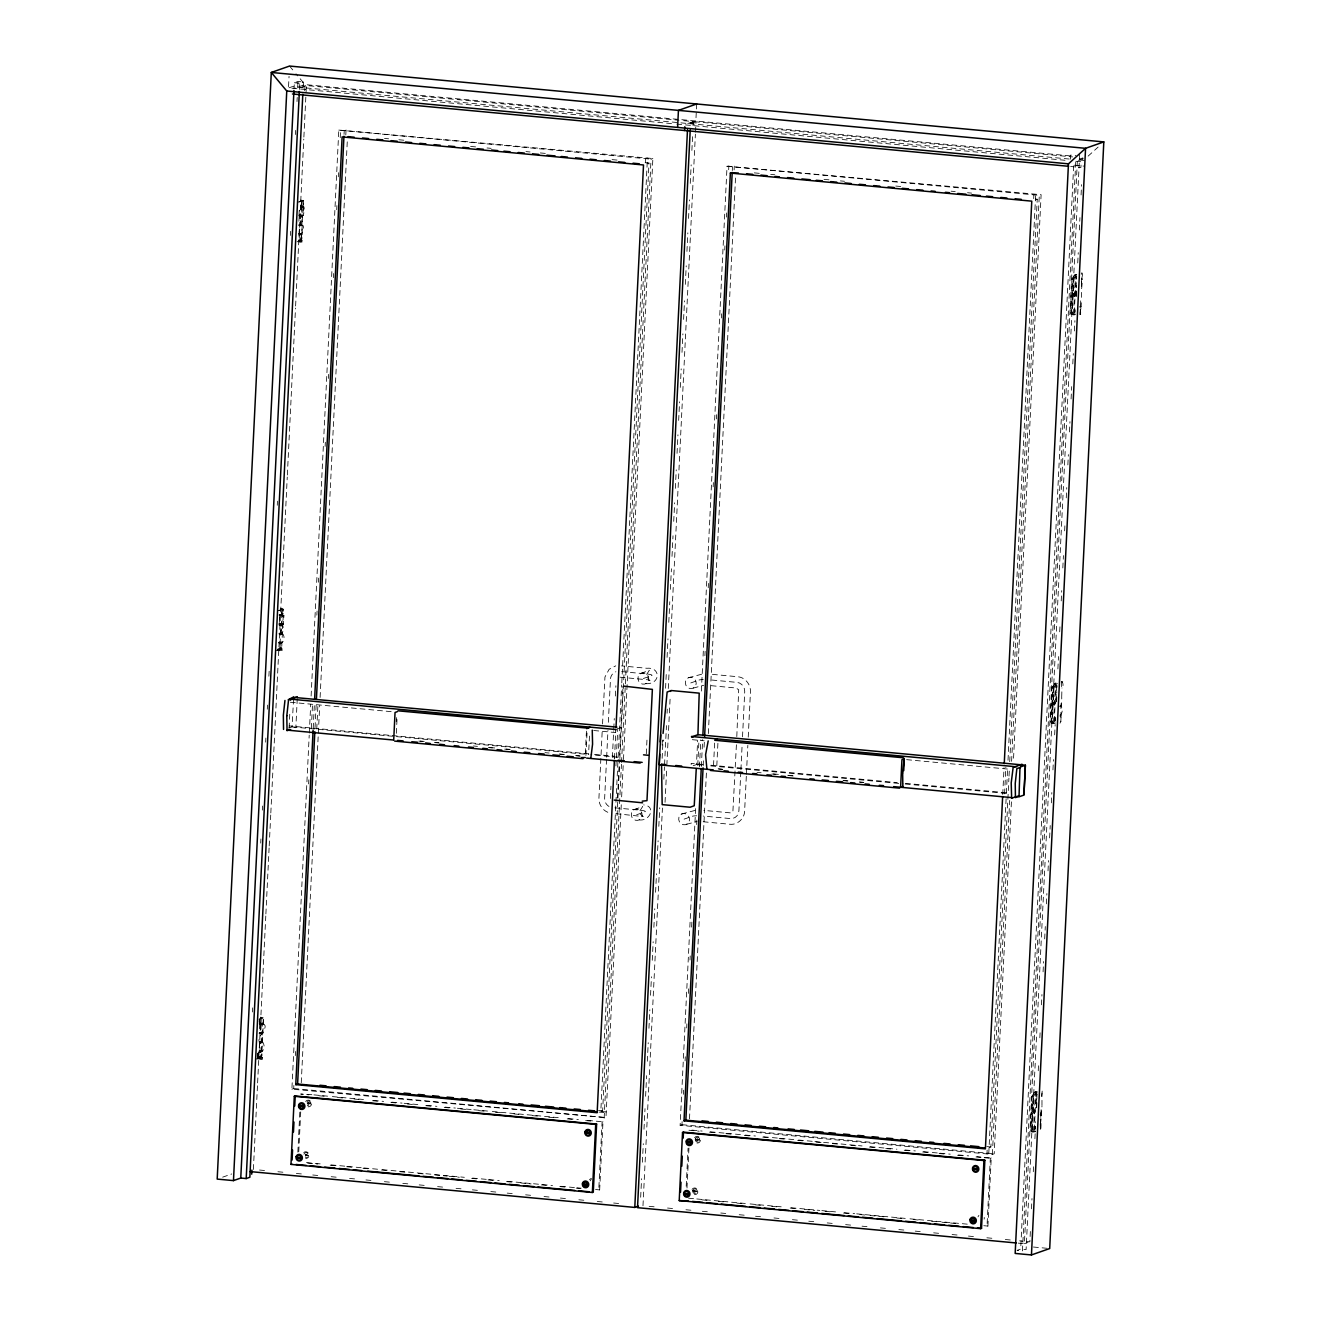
<?xml version="1.0" encoding="UTF-8"?>
<svg xmlns="http://www.w3.org/2000/svg" width="1321" height="1321" viewBox="0 0 1321 1321"><rect width="100%" height="100%" fill="white"/><g stroke="black" fill="none" stroke-linecap="round" stroke-linejoin="round"><path stroke-width="0.75" stroke-dasharray="5 3.75" d="M1035.35 1126.219L1034.871 1128.943L1035.383 1126.433M1036.44 1096.199L1036.704 1093.375L1036.985 1094.482M1033.864 1112.794C1035.482 1115.188 1033.666 1108.517 1034.376 1113.091M1034.69 1110.548C1035.383 1116.658 1031.916 1108.088 1034.624 1112.513M1054.323 702.211L1054.125 704.473M1054.868 702.244C1053.861 706.851 1052.094 701.203 1055.165 702.524M1053.96 701.88L1053.993 704.654M1054.62 702.838L1054.554 704.687M1074.7 293.889L1074.237 295.442L1074.799 293.361M1074.551 293.427C1074.32 300.577 1074.633 291.247 1074.435 294.748M1035.317 1127.754L1034.987 1128.96M257.612 1056.437L257.562 1053.679L257.645 1055.974M288.539 86.658L289.051 76.354M303.103 88.16L303.417 81.985L297.985 81.489L294.335 82.761L294.055 88.441L305.002 84.594L1072.371 156.076M252.476 1011.985L252.674 1007.857M260.732 843.079L260.931 838.967M262.351 810.12L262.549 806.008M265.67 742.154L265.868 738.043M267.288 709.195L267.486 705.084M268.89 676.236L269.203 670.061M277.261 505.283L277.46 501.171M290.455 235.452L290.653 231.34M295.392 134.527L295.59 130.416M296.994 101.568L297.208 97.457M297.704 87.153L297.985 81.489M299.454 89.448L299.768 83.273L303.417 81.985M258.289 1051.962L258.024 1058.831L262.301 1059.079L262.334 1057.576L257.612 1057.394L257.76 1053.564M304.705 90.769L305.002 84.594L295.987 73.778M260.055 1042.021L261.822 1042.005L262.351 1033.435L259.279 1032.51L259.444 1023.659L261.657 1023.676M279.837 614.364L278.946 624.998L280.085 624.899M299.223 210.435L298.926 216.396L302.311 216.231L298.744 215.818M259.296 1023.792L259.956 1017.913M280.531 608.799L283.553 609.245L281.637 649.024C277.823 649.486 278.384 648.512 281.819 648.826C284.642 651.121 276.601 651.847 278.071 648.826M280.779 615.603L283.965 615.636L283.454 624.222L279.276 623.908L279.689 615.404L281.571 615.322M299.173 216.314L298.744 224.818L299.652 224.801M302.294 206.753L303.236 206.951L302.856 215.505L299.289 215.389L299.504 210.204M259.246 1047.586L259.742 1042.401M260.666 1023.957L260.022 1032.56L262.235 1032.51M253.384 1169.465L257.512 1084.97M257.612 1082.906L260.831 1016.972M260.947 1014.908L262.45 983.996M262.549 981.932L265.785 915.998M265.884 913.934L269.104 847.999M269.203 845.935L270.722 815.024M270.822 812.96L282.298 578.037M282.413 575.973L287.251 477.063M287.351 474.999L295.508 308.09M295.607 306.026L303.78 139.118M303.88 137.054L305.993 93.774M306.092 91.71L306.389 85.535L678.944 120.244M299.405 233.949L299.966 225.164M256.357 1058.963L259.643 1057.807L260.254 1042.797M261.36 1042.863L260.369 1042.913C253.764 1038.818 272.308 1025.195 261.954 1023.94M259.56 1033.105C262.499 1034.937 264.2 1024.832 261.261 1024.469C256.769 1019.019 267.436 1017.467 261.046 1017.517M276.353 650.361L279.623 649.205L282.248 609.542L281.257 615.867M301.832 233.999L302.311 225.396L300.329 225.709L301.551 200.891L301.238 207.265L303.946 207.034L302.625 206.803M299.405 234.263C297.654 221.251 307.925 223.596 301.419 234.065M259.164 1057.147C256.918 1059.772 265.257 1052.754 259.345 1051.252M261.046 1042.979L261.525 1033.055M261.938 1024.535L261.74 1017.583M277.03 650.427L280.3 649.272L280.944 642.782M280.597 634.229L282.777 615.817M297.01 241.826L300.28 240.67L301.452 234.18M301.006 225.775C298.43 216.05 306.092 216.314 303.946 207.034M257.034 1059.029L260.32 1057.873L260.947 1051.384M280.184 648.991L280.052 643.03M280.944 633.386L280.977 624.585M281.604 614.959L282.364 609.179L280.646 608.898M259.989 1057.725C262.532 1057.873 262.945 1050.344 259.378 1051.566M261.624 1023.56C264.117 1024.155 264.662 1016.08 260.98 1017.649M300.164 240.389C297.605 242.304 303.714 235.534 300.049 234.428M300.94 224.785L301.584 216.182L299.751 215.802M301.832 206.34L302.344 200.577L300.461 200.66M278.004 649.024C282.331 651.468 283.751 641.461 278.979 642.947M279.094 633.469C284.51 635.335 284.874 622.703 279.226 624.404M279.012 615.074C282.034 616.527 286.03 611.161 282.149 608.915M261.145 1051.268L262.351 1042.649L259.51 1042.286M299.619 240.422C305.828 241.347 297.324 224.801 299.603 240.604L300.28 240.67M300.379 224.818L301.898 224.735L302.311 216.231M300.924 206.373C304.243 208.041 304.59 199.719 301.849 200.412M259.593 1057.328L261.657 1057.626L263.606 1017.897L260.864 1017.88M302.228 200.429L303.549 200.643L301.386 240.505M259.23 1051.103C264.794 1054.208 266.033 1040.998 260.518 1042.252M278.896 642.584C284.675 645.639 286.112 632.577 280.498 633.651M298.942 241.941C303.252 243.295 302.724 238.903 298.695 240.026M289.101 728.02L289.778 714.083M288.771 728.053L292.04 726.897L293.675 697.389M297.258 698.627L295.838 727.755L292.073 726.434M621.266 804.77L605.959 1117.599L291.891 1089.165L309.213 735.17M309.312 733.105L310.716 704.291M311.112 696.068L338.803 130.085L652.871 158.537L623.363 761.87M291.891 1089.165L293.724 1088.521L293.923 1084.409M295.326 1055.595L295.524 1051.466M308.619 783.914L308.817 779.803M311.327 728.35L312.549 703.647M316.875 615.157L317.073 611.029M318.477 582.231L318.675 578.103M325.131 446.382L325.329 442.271M328.45 378.466L328.648 374.355M333.371 277.625L333.586 273.513M336.706 209.709L336.905 205.597M338.308 176.783L338.506 172.655M340.224 137.665L340.62 129.441M313.209 728.201L314.415 703.482M315.025 727.557L316.247 702.838M344.038 134.362L344.236 130.581M316.759 728.977L317.965 704.258M346.052 129.953L345.772 135.617L347.605 134.973M297.852 1152.143L299.817 1112.084M301.254 1082.708L319.682 705.678M320.095 697.438L347.291 141.165M298.761 1151.813L300.726 1111.77M396.35 733.304L397.109 717.551M585.93 755.496L587.069 732.329M589.48 736.061L588.605 753.829L289.2 725.939M602.145 732.214L598.925 798.165C598.578 804.852 603.301 811.474 609.889 812.96M602.541 723.974L604.952 676.996L609.146 669.285L615.768 665.85M606.554 759.278L604.638 798.313A8.603 8.091 70.6 0 0 609.278 806.652M606.653 757.214L607.957 730.513M608.354 722.29L610.467 679.143A8.603 8.091 70.6 0 1 615.883 671.745M610.368 798.462L610.963 786.16M612.366 757.494L613.671 730.86M613.77 728.812L614.282 718.558M615.371 696.035L615.883 685.781M614.496 758.337L615.801 731.553M615.916 765.932L616.213 759.757M616.313 757.693L617.733 728.862M645.441 162.45L645.622 158.669M606.24 1111.935L600.807 1111.423L618.046 759.113M618.145 757.065L621.679 684.955M621.778 682.891L647.439 158.025M617.534 797.917L619.219 763.472M622.868 689.034L619.516 757.395L590.867 754.737M600.807 1111.423L602.64 1110.779L619.764 760.533M619.863 758.469L648.991 163.061L644.896 162.681M602.987 1121.81L602.079 1122.14L598.743 1190.238L599.668 1189.907L602.987 1121.81L586.59 1120.291M604.143 1118.243L621.448 764.248M621.53 762.514L651.038 159.164L652.871 158.537M621.646 796.877L623.281 763.604M646.299 753.862L647.026 738.736M662.135 745.16L662.316 741.378L665.09 740.404L662.647 740.404M640.668 1197.255L641.577 1178.712M642.386 1162.232L643.294 1143.689M643.988 1129.257L645.011 1108.649M645.606 1096.281L646.613 1075.674M647.323 1061.258L648.231 1042.715M648.941 1028.283L649.849 1009.739M650.543 995.307L651.451 976.764M652.26 960.284L653.168 941.741M653.878 927.309L654.787 908.765M655.579 892.269L656.487 873.726M657.197 859.311L658.106 840.767M658.816 826.335L659.724 807.792M662.135 758.337L663.043 739.793M665.569 688.274L666.362 671.778M667.072 657.363L667.98 638.819M668.789 622.323L669.797 601.716M670.408 589.348L671.415 568.74M672.009 556.389L673.016 535.781M673.727 521.349L674.635 502.806M675.345 488.374L676.253 469.83M677.046 453.351L677.954 434.807M678.664 420.375L679.572 401.832M680.282 387.4L681.19 368.856M681.999 352.377L682.891 333.833M683.601 319.401L684.509 300.858M685.318 284.378L686.226 265.818M686.937 251.403L687.845 232.859M688.538 218.427L689.446 199.884M690.256 183.404L691.164 164.844M691.874 150.429L692.683 133.933M693.079 125.693L693.277 121.582L680.992 120.426M642.98 1205.759L662.432 808.039M663.836 779.192L664.446 766.824M664.546 764.76L666.461 725.609M667.072 713.257L667.27 709.129M668.277 688.522L695.391 134.197M695.49 132.133L696.002 121.829L1072.652 156.918M696.679 103.979L695.853 121.004L688.555 123.563M665.041 802.326L666.742 767.418M666.841 765.371L670.259 695.54M693.178 765.718L696.464 764.578L697.637 740.668M1011.424 801.847L994.201 1153.778L992.385 1154.422L680.133 1125.327L695.639 808.386M697.736 765.47L698.958 740.47M701.368 691.065L727.045 166.248L1041.113 194.699L1013.438 760.681M680.133 1125.327L681.966 1124.683L682.247 1119.019M683.452 1094.3L683.651 1090.188M685.087 1060.879L685.285 1056.767M686.689 1027.953L686.887 1023.841M688.39 993.409L688.604 988.851M690.008 960.037L690.223 955.925M691.626 927.111L691.907 921.331M696.646 824.552L696.861 820.093M699.453 766.89L700.79 739.826M704.902 655.695L705.117 651.319M708.221 587.746L708.436 583.403M713.158 486.838L713.373 482.561M716.477 418.889L716.692 414.645M721.415 317.981L721.629 313.787M724.734 250.032L724.948 245.871M726.352 217.09L726.55 212.945M728.664 169.732L728.862 165.604M701.352 766.428L702.656 739.644M703.168 765.784L703.482 759.608M704.076 747.24L704.489 739M732.28 170.541L732.478 166.76M734.113 169.897L734.294 166.116M686.193 1186.308L688.059 1148.246M689.496 1118.87L706.52 770.688M708.337 733.601L735.549 177.328M687.003 1187.992L688.968 1147.932M716.808 765.767L717.964 742.088M736.408 744.763L732.891 811.639L730.909 812.91L703.895 810.4M736.804 736.573L738.687 689.777L736.094 688.01L709.162 685.5M740.817 771.778L738.901 810.83A8.603 8.091 70.6 0 1 730.348 818.574L703.201 816.048M740.916 769.73L742.121 745.077M742.518 736.854L744.73 691.643A8.603 8.091 70.6 0 0 737.002 682.379L709.856 679.853M746.315 776.286L744.615 811.325C744.384 818.756 737.25 825.229 729.77 824.238L702.508 821.695M746.415 774.222L747.835 745.374M748.231 737.135L750.46 691.791C750.856 684.575 745.226 677.442 737.911 676.748L710.549 674.189M1002.738 794.515L1004.043 767.732M986.952 1153.91L987.134 1150.129M1004.571 793.871L1005.875 767.088M1033.683 198.612L1033.864 194.831M988.785 1153.266L1006.288 795.292M1006.387 793.227L1007.593 768.508M1008.006 760.269L1035.681 194.187M991.245 1157.989L990.321 1158.302L987.002 1226.4L987.91 1226.086L991.245 1157.989L976.88 1156.651M989.049 1147.602L990.882 1146.958L1008.914 778.168M1009.013 776.104L1009.327 769.928M1009.723 761.689L1037.233 199.223L1033.138 198.844M992.385 1154.422L1009.69 800.427M1011.605 761.325L1039.297 195.343L1041.113 194.699M1070.406 159.197L1070.604 155.085L1076.037 155.597M1083.055 158.702L1075.756 161.261L1022.454 1250.871L1017.038 1250.36L1020.687 1249.072L1073.742 164.101M1018.26 1243.144L1024.386 1243.722L1077.408 159.791L1082.873 157.876L1082.675 161.988M1034.211 1131.437L1032.015 1131.899A5.73 1.767 -84.7 0 1 1030.463 1126.863L1031.85 1098.494A5.73 1.767 -84.7 0 1 1033.963 1092.17L1036.143 1091.707L1034.211 1131.437L1032.692 1131.965A5.73 1.767 -84.7 0 1 1031.14 1126.929L1032.527 1098.544A5.73 1.767 -84.7 0 1 1034.64 1092.236L1036.143 1091.707M1054.191 722.835L1051.995 723.297A5.73 1.767 -84.7 0 1 1050.443 718.261L1051.846 689.892A5.73 1.767 -84.7 0 1 1053.943 683.568L1056.139 683.106L1054.191 722.835L1052.672 723.363A5.73 1.767 -84.7 0 1 1051.136 718.327L1052.523 689.958A5.73 1.767 -84.7 0 1 1054.62 683.634L1056.139 683.106M1074.171 314.233L1071.975 314.695A5.73 1.767 -84.7 0 1 1070.439 309.659L1071.826 281.29A5.73 1.767 -84.7 0 1 1073.923 274.966L1076.12 274.504L1074.171 314.233L1072.652 314.761A5.73 1.767 -84.7 0 1 1071.116 309.725L1072.503 281.356A5.73 1.767 -84.7 0 1 1074.6 275.032L1076.12 274.504M1037.464 1091.906L1035.945 1092.434A5.73 1.767 -84.7 0 0 1033.848 1098.758L1032.461 1127.127A5.73 1.767 -84.7 0 0 1033.996 1132.163L1035.515 1131.635L1033.319 1132.097A5.73 1.767 -84.7 0 1 1031.784 1127.061L1033.171 1098.692A5.73 1.767 -84.7 0 1 1035.268 1092.368L1036.787 1091.84L1036.011 1107.725M1055.116 717.006L1054.819 722.967L1053.316 723.495A5.73 1.767 -84.7 0 1 1051.764 718.459L1053.151 690.09A5.73 1.767 -84.7 0 1 1055.248 683.766L1056.767 683.238L1055.892 701.121M1074.997 310.385L1074.799 314.365L1073.296 314.893A5.73 1.767 -84.7 0 1 1071.744 309.857L1073.131 281.489A5.73 1.767 -84.7 0 1 1075.244 275.164L1076.747 274.636M1079.686 154.309L1026.103 1249.583L1020.687 1249.072M1055.496 723.033L1053.993 723.561A5.73 1.767 -84.7 0 1 1052.441 718.525L1053.828 690.156A5.73 1.767 -84.7 0 1 1055.925 683.832L1057.444 683.304M1075.492 314.431L1073.973 314.959A5.73 1.767 -84.7 0 1 1072.421 309.923L1073.808 281.555A5.73 1.767 -84.7 0 1 1075.921 275.23M1034.492 1110.532L1033.716 1113.306M1054.224 702.475C1053.564 705.992 1054.967 701.302 1053.861 703.3M1073.956 295.277C1074.997 290.637 1071.496 296.515 1074.534 296.185M1074.204 295.458L1074.303 294.616M1033.534 1131.37L1035.466 1091.641M1053.514 722.769L1055.446 683.04M1073.494 314.167L1075.443 274.438M1033.881 1111.902L1034.739 1111.77M1034.838 1131.569L1035.317 1121.628M1075.674 296.482L1076.648 276.617M1030.363 1231.502L1029.868 1241.806L1019.63 1240.848M1031.486 1208.831L1031.982 1198.527M1033.286 1171.744L1033.699 1163.487M1034.904 1138.768L1035.317 1130.528M1036.424 1107.857L1037.018 1094.333M1038.24 1070.753L1038.636 1062.513M1039.842 1037.794L1040.254 1029.554M1041.46 1004.819L1041.955 994.515M1043.078 971.843L1043.573 961.539M1044.68 938.884L1045.291 926.516M1046.397 903.845L1046.893 893.541M1048.015 870.869L1048.511 860.565M1049.617 837.91L1050.228 825.542M1051.334 802.871L1051.846 792.567M1052.953 769.895L1053.448 759.592M1054.653 734.872L1055.165 724.569M1056.272 701.897L1056.783 691.593M1057.89 668.921L1058.484 656.554M1059.706 631.834L1060.102 623.595M1061.209 600.923L1061.721 590.619M1062.827 567.947L1063.422 555.58M1064.643 530.86L1065.04 522.621M1066.245 497.885L1066.757 487.581M1067.863 464.909L1068.359 454.606M1069.482 431.95L1069.977 421.647M1071.083 398.975L1071.694 386.607M1072.801 363.936L1073.312 353.632M1074.419 330.977L1074.914 320.673M1076.12 295.937L1076.632 285.633M1077.738 262.962L1078.25 252.658M1079.356 230.003L1079.951 217.635M1081.073 194.963L1081.569 184.659M1036.688 1107.791L1036.968 1101.83M1056.569 701.187L1056.767 697.207M1076.351 296.548L1076.648 290.587M1081.404 286.327L1081.503 279.606M1040.337 1126.169L1041.113 1110.284M1060.994 703.664L1060.829 721.58L1061.093 715.899L1060.169 715.949M1061.704 681.669C1060.268 693.624 1065.238 685.054 1061.82 681.553M1080.033 314.563L1080.793 299.041M1081.569 283.156L1081.701 273.067M1040.271 1124.369L1040.436 1131.734M1040.486 1123.692L1040.139 1114.858M1040.667 1114.627L1041.146 1109.425M1041.807 1096.1L1042.236 1090.221L1041.774 1096.298M1080.083 313.143L1081.073 307.314L1080.149 307M1079.967 306.703L1081.156 306.522L1081.486 299.718M1081.552 297.374L1081.453 288.622M1081.701 288.209L1082.477 279.573L1081.519 279.259M1081.734 279.094L1082.741 273.249L1081.569 273.331M1040.172 1124.204L1041.08 1124.435L1040.816 1130.116M1040.42 1114.643L1041.476 1114.643L1041.972 1105.991M1060.036 723.165L1060.829 721.58M1059.987 715.189C1062.067 715.817 1063.785 705.761 1060.136 706.256M1059.855 706.157L1061.572 705.975L1061.77 697.306M1061.721 696.811L1061.952 687.927M1040.469 1123.89L1041.609 1115.205L1040.271 1114.974M1041.972 1105.347L1041.972 1096.529M1075.013 293.477L1073.99 293.84L1074.188 296.069M1055.165 718.409L1055.165 720.094M396.201 721.563L396.63 717.617M586.425 731.14L585.253 755.166M714.628 743.079L713.456 767.105M257.595 1055.661L257.694 1054.554M1035.35 1126.995L1035.202 1128.084M1054.34 704.671L1054.736 703.185L1054.422 704.076M1055.165 703.598L1054.67 704.803L1053.861 704.192M1034.079 1111.836L1034.293 1112.629L1034.095 1111.357M1034.326 1111.77L1034.706 1110.647M1056.783 685.665L1056.833 687.547M1033.947 1111.374L1034.937 1110.565L1033.98 1110.482M260.22 1023.544L259.428 1021.827L259.345 1022.652M1056.75 685.929L1056.734 686.689M1034.673 1113.108L1034.822 1110.565M259.659 1023.544L259.147 1020.935M1076.565 276.254L1076.632 278.913M1056.767 687.333L1056.8 684.773M259.345 1021.893L259.659 1020.968M1074.964 308.998L1074.947 311.756M1088.124 156.126L1098.114 147.077M258.074 1053.729L257.727 1054.571M280.201 614.942L279.094 614.909M1055.099 717.518L1055.347 720.391M1080.776 312.912L1080.446 313.11M302.955 200.693L300.742 200.577L301.898 200.809M301.551 200.709L303.566 200.693M301.997 206.291L300.362 205.977M299.256 215.306L300.478 215.24M299.041 233.784L301.171 233.635M302.526 234.065L300.924 233.718M300.329 240.356L298.843 240.207M302.344 240.455L300.841 240.538M302.162 241.941L298.711 241.479M280.795 609.08C288.639 609.691 276.981 609.146 282.595 609.047M282.364 609.179L281.34 609.328M282.711 614.959L281.125 614.612M283.965 615.636L282.793 615.702M279.276 623.908L283.553 624.156M281.522 624.833L279.507 624.949M282.331 624.833L280.052 624.982M281.109 633.337L279.854 633.023M282.347 634.047L279.127 633.717M282.958 634.146L280.828 634.146M280.696 643.228L279.177 643.344M281.307 643.344L279.903 643.36M278.004 650.229L282.281 650.477M281.043 649.007L279.788 648.694M282.364 649.057L279.689 648.578M1082.626 273.331L1081.8 272.952M1081.073 307.314L1079.901 307.38M262.73 1023.56L261.475 1023.247M263.985 1024.237L262.499 1024.32M259.279 1032.51L263.573 1032.758M262.235 1033.501L261.129 1033.501M261.822 1042.005L260.237 1041.658M263.077 1042.682L259.329 1042.682M261.442 1051.879L259.197 1051.945M257.578 1057.345L258.602 1057.13M258.057 1058.914L262.301 1059.079M261.063 1057.609L259.461 1057.262M1062.778 681.851L1061.836 681.9M1061.589 706.603L1059.871 706.801M1061.06 715.189L1060.218 714.826M1061.093 715.899L1059.904 716.098M1041.476 1114.643L1040.254 1114.33M1041.493 1115.287L1040.42 1115.403M305.184 1154.191L306.885 1154.983L305.432 1156.106M300.924 87.45L306.389 85.535M298.265 202.03L301.551 200.891M298.959 202.096L302.228 200.941M300.329 225.709L298.794 225.313M687.812 123.497L693.277 121.582M690.52 123.761L696.002 121.829M647.158 163.705L648.991 163.061M1035.4 199.867L1037.233 199.223M1073.841 294.847L1074.567 294.847M278.285 610.632L281.571 609.493M278.962 610.698L282.248 609.542M281.026 634.377L282.347 634.245M640.9 673.347L649.288 670.374L646.283 675.031L648.809 679.902L618.459 677.046M643.377 678.515L651.583 675.642A8.603 1.156 2.8 0 0 646.167 673.908L620.969 671.563M645.837 683.684C660.715 684.476 660.896 666.824 646.96 668.277L621.547 665.9M688.307 677.772L702.904 673.908M690.767 682.94L698.991 680.051A8.603 1.156 2.8 0 1 703.3 679.588M693.244 688.109L703.697 685.285M617.7 728.664L620.986 727.524M634.229 809.558L642.633 806.586L639.628 811.243L640.256 814.05L643.228 816.576L613.406 813.406M636.705 814.727L644.912 811.837A8.603 1.156 2.8 0 0 639.513 810.12L612.366 807.593M639.182 819.895C650.262 821.513 656.355 805.959 643.657 804.885M681.636 813.967L696.25 810.103M684.113 819.136L692.32 816.246A8.603 1.156 2.8 0 1 696.646 815.8M686.59 824.304L697.042 821.48M258.982 1019.3L261.575 1018.095M261.261 1024.469L260.749 1032.873M222.655 1177.16L231.786 1173.956M1033.864 1112.051L1034.805 1111.836M1024.386 1243.722L1028.035 1242.434M301.915 207.331L303.236 207.199M281.934 615.933L279.689 615.404M259.032 1057.378L261.657 1057.626M303.335 200.775L300.775 200.478M300.478 206.786L301.551 206.72M300.23 215.273L300.94 215.587M298.876 225.164L300.263 225.164M280.25 623.875L282.859 624.106L281.885 623.875M281.406 649.106L278.929 648.958M261.376 1033.468L259.923 1033.105M261.426 1057.708L260.237 1057.543M279.936 649.007L280.795 649.073M298.711 233.635L300.197 233.668M301.056 234.791L299.884 234.758M260.914 1023.924L259.692 1023.99L261.409 1024.287M260.716 1042.005L259.857 1041.625M259.147 1042.319L260.749 1042.12M259.279 1057.345L257.612 1057.147M299.405 240.455L301.634 240.422L299.256 240.141M279.259 648.743L281.637 649.024M262.119 1023.659L260.964 1023.577M300.395 206.637L301.948 206.637M299.983 215.141L303.533 215.554M299.107 224.421L300.957 224.438M301.188 224.9L300.032 224.818M301.915 234.164L298.893 233.982M283.239 615.801L282.133 615.718M279.986 623.743L281.555 623.743M281.191 633.502L279.969 633.651M279.094 642.188L281.191 642.237M260.419 1023.841L261.575 1023.924M261.624 1033.6L259.131 1033.385M259.114 1050.789L260.22 1050.872M261.657 1057.824L260.518 1057.741M300.445 215.125L301.535 215.141M299.95 225.049L303.004 225.412M300.23 234.857L298.794 234.709M299.256 240.422L300.874 240.092M300.478 240.538L301.617 240.62L300.197 240.339M279.722 614.48L280.812 614.496M281.637 615.074L280.547 615.058M279.557 642.171L280.646 642.188M279.969 649.123L279.028 649.123M260.386 1023.181L259.279 1023.098L260.831 1023.098M260.881 1023.808L261.971 1023.841M260.468 1032.328L261.558 1032.345M261.162 1033.616L259.197 1033.517M260.254 1052.061L259.164 1052.028M300.511 200.198L301.601 200.264M299.388 234.263L300.164 234.147M278.863 642.848L279.953 642.914M300.643 200.297L302.113 200.313M301.683 207.199L301.815 215.736L300.957 215.587M300.594 216.413L299.487 216.347M300.478 225.065L301.584 225.115M300.627 240.637L299.52 240.571M279.771 624.404L281.522 624.453M260.65 1024.303L263.292 1024.204L262.318 1023.957M260.105 1050.773L261.723 1050.889M259.808 1057.229L259.098 1057.229M307.017 1102.87L308.305 1102.952A11.427 1.536 2.8 0 1 309.296 1103.052L310.782 1103.927L306.984 1103.547M1073.824 293.279L1074.914 293.361M1054.918 701.963L1054.951 702.838M280.812 634.146L278.995 633.997M280.746 614.579L282.083 614.859M259.428 1051.466L260.633 1051.483M258.899 1057.708L258.024 1057.626M260.088 1057.345L260.914 1057.295M307.942 1103.596L308.272 1103.613A11.427 1.536 2.8 0 1 309.263 1103.712L310.815 1103.266L306.422 1102.853M305.448 1154.537L305.778 1154.554A11.427 1.536 2.8 0 1 306.769 1154.653L308.255 1155.545L305.366 1154.604M305.415 1155.198L305.745 1155.231A11.427 1.536 2.8 0 1 306.736 1155.314L308.074 1155.512L305.333 1155.264M294.335 82.761L299.768 83.273M1069.217 159.032L292.271 86.658L288.622 87.929L674.668 123.893M1079.406 159.99L1084.822 160.485M676.715 124.091L1067.566 160.502M1075.756 161.261L1081.172 161.773L1080.908 167.453L1070.637 166.496M1074.287 165.208L1084.558 166.165M338.803 130.085L651.038 159.164M727.045 166.248L1039.297 195.343M384.51 138.424L388.605 138.804M398.859 139.762L405.002 140.323M470.623 146.433L476.765 147.011M487.02 147.969L491.115 148.348M525.973 151.601L530.068 151.981M540.322 152.939L546.481 153.5M612.085 159.626L618.228 160.188M754.291 172.869L760.45 173.447M770.704 174.389L774.8 174.785M824.007 179.359L830.149 179.937M840.404 180.894L844.515 181.274M895.77 186.046L901.913 186.624M951.12 191.198L955.215 191.578M967.517 192.734L971.629 193.114M1053.597 704.704L1054.208 704.671M290.356 702.244L392.898 711.804M593.707 730.513L615.388 732.528A3.831 1.189 -84.7 0 1 615.503 731.322M692.336 739.694L704.159 740.8M906.635 759.658L1009.178 769.202M594.516 754.374L614.232 756.223A3.831 1.189 -84.7 0 0 614.364 758.386M703.003 764.496L691.18 763.389A3.831 1.189 -84.7 0 0 691.18 764.545M710.896 765.222L897.273 782.593M905.479 783.353L1008.022 792.897M292.04 726.897L588.819 754.539M696.464 764.578L702.607 765.14M710.797 765.899L903.184 783.832M905.232 784.014L1009.607 793.739M420.161 741.015L424.256 741.395M434.477 742.352L438.572 742.732M473.38 745.969L477.459 746.365M489.744 747.504L495.887 748.066M506.125 749.024L510.22 749.403M545.012 752.656L549.107 753.036M559.328 753.977L565.471 754.555M575.708 755.513L579.803 755.893M718.145 768.772L722.24 769.169M757.032 772.405L761.127 772.785M773.412 773.924L779.555 774.502M787.745 775.262L795.919 776.021M842.996 780.414L849.139 780.975M859.377 781.933L863.472 782.313M418.79 741.114L422.885 741.494M435.137 742.633L439.233 743.013M488.291 747.587L492.386 747.967M504.655 749.106L510.781 749.684M559.84 754.241L563.935 754.621M576.187 755.777L580.282 756.157M718.69 769.053L722.785 769.433M771.844 773.99L775.939 774.387M788.191 775.526L794.334 776.088M843.392 780.661L847.488 781.041M859.74 782.181L863.835 782.56M598.529 1110.4L602.64 1110.779M986.787 1146.578L990.882 1146.958M598.991 1112.067L604.424 1112.579M293.724 1088.521L605.959 1117.599M681.966 1124.683L994.201 1153.778M311.855 1094.696L300.693 1094.052L308.899 1094.828M313.903 1094.878L330.316 1096.413M332.364 1096.595L365.157 1099.65M373.364 1100.426L383.618 1101.384M391.825 1102.143L402.063 1103.101M404.127 1103.283L418.476 1104.62M426.666 1105.38L436.921 1106.338M445.127 1107.114L455.382 1108.055M457.429 1108.253L471.779 1109.59M473.826 1109.772L490.223 1111.308M492.287 1111.506L525.081 1114.561M527.129 1114.742L559.939 1117.797M568.146 1118.573L578.383 1119.514M691.907 1130.099L702.145 1131.057M710.351 1131.816L724.701 1133.154M726.748 1133.335L743.162 1134.871M745.209 1135.069L755.463 1136.01M763.654 1136.787L778.003 1138.124M780.067 1138.306L796.464 1139.841M798.511 1140.023L812.861 1141.361M814.908 1141.559L847.719 1144.613M849.766 1144.795L862.068 1145.951M870.275 1146.711L896.926 1149.204M905.133 1149.964L915.37 1150.921M923.577 1151.681L937.927 1153.018M939.974 1153.2L950.228 1154.158M958.435 1154.934L968.689 1155.875M319.154 1095.77L325.296 1096.347M337.598 1097.487L343.757 1098.065M353.995 1099.022L362.202 1099.782M372.456 1100.74L378.599 1101.318M390.9 1102.457L397.06 1103.035M407.314 1103.993L415.504 1104.752M425.758 1105.71L431.917 1106.288M444.219 1107.427L450.362 1108.005M460.616 1108.946L468.823 1109.723M479.061 1110.68L485.22 1111.242M495.474 1112.199L503.664 1112.959M513.919 1113.917L522.125 1114.693M532.38 1115.634L538.522 1116.212M548.776 1117.17L556.983 1117.929M567.221 1118.887L573.38 1119.465M585.682 1120.604L591.825 1121.182M688.935 1130.231L699.189 1131.189M709.443 1132.13L715.586 1132.708M725.84 1133.666L734.047 1134.425M744.301 1135.383L752.491 1136.143M762.745 1137.1L768.905 1137.678M779.142 1138.636L787.349 1139.396M797.603 1140.353L803.746 1140.915M816.048 1142.071L822.207 1142.648M832.461 1143.59L840.651 1144.366M850.906 1145.307L857.065 1145.885M869.367 1147.041L875.509 1147.602M885.764 1148.56L893.97 1149.32M904.208 1150.277L910.367 1150.855M922.669 1151.995L928.812 1152.572M939.066 1153.53L947.273 1154.29M957.527 1155.248L963.67 1155.825M975.971 1156.965L982.13 1157.543M984.178 1157.724L990.321 1158.302M306.472 1162.596L322.885 1164.131M331.076 1164.891L345.425 1166.228M347.489 1166.426L361.838 1167.764M363.886 1167.946L380.283 1169.481M382.33 1169.663L415.141 1172.718M417.188 1172.916L464.348 1177.308M472.555 1178.068L486.904 1179.405M488.952 1179.603L499.206 1180.561M507.396 1181.321L540.206 1184.376M542.254 1184.557L552.508 1185.515M560.715 1186.291L575.064 1187.629M577.112 1187.81L581.207 1188.19M595.556 1189.527L599.668 1189.907M688.571 1198.197L694.714 1198.774M696.778 1198.956L729.572 1202.011M731.619 1202.209L748.033 1203.728M750.08 1203.926L782.874 1206.981M791.081 1207.741L819.78 1210.416M821.844 1210.614L836.193 1211.951M844.383 1212.711L854.637 1213.669M856.685 1213.85L889.495 1216.922M891.543 1217.103L907.94 1218.639M910.004 1218.821L967.401 1224.171M983.798 1225.706L987.91 1226.086M307.611 1163.107L317.866 1164.065M330.167 1165.205L336.31 1165.783M346.564 1166.74L354.771 1167.5M362.978 1168.276L371.168 1169.035M381.422 1169.993L389.629 1170.753M399.883 1171.71L408.073 1172.47M418.328 1173.428L424.487 1174.006M434.725 1174.947L447.026 1176.103M449.09 1176.284L459.328 1177.242M471.63 1178.398L477.789 1178.959M488.043 1179.917L496.234 1180.677M506.488 1181.635L512.647 1182.212M520.837 1182.972L531.092 1183.93M541.346 1184.887L549.553 1185.647M559.79 1186.605L565.949 1187.183M576.204 1188.14L580.299 1188.52M702.012 1199.848L708.155 1200.426M718.409 1201.383L726.616 1202.143M736.87 1203.101L743.013 1203.679M755.315 1204.818L761.474 1205.396M771.712 1206.354L779.918 1207.113M790.173 1208.071L796.315 1208.632M804.522 1209.409L814.776 1210.366M825.031 1211.307L833.221 1212.084M843.475 1213.041L849.634 1213.603M859.872 1214.56L868.079 1215.32M870.126 1215.518L886.54 1217.037M896.777 1217.995L902.937 1218.573M913.191 1219.531L921.381 1220.29M931.635 1221.248L939.842 1222.008M941.89 1222.206L956.239 1223.543M259.527 1170.026L267.717 1170.802M277.938 1171.744L284.081 1172.321M296.366 1173.461L302.509 1174.039M312.747 1174.996L320.937 1175.756M331.175 1176.714L337.301 1177.275M349.586 1178.431L355.729 1178.993M365.967 1179.95L374.157 1180.71M384.394 1181.668L390.537 1182.245M402.806 1183.385L408.949 1183.946M419.186 1184.904L427.377 1185.664M437.614 1186.621L443.757 1187.199M456.042 1188.339L462.168 1188.917M472.406 1189.858L480.596 1190.634M490.834 1191.575L496.977 1192.153M507.214 1193.111L515.405 1193.87M525.626 1194.828L533.816 1195.588M544.054 1196.545L550.197 1197.107M560.434 1198.064L568.624 1198.824M578.862 1199.782L587.052 1200.541M597.274 1201.499L603.416 1202.077M613.654 1203.018L621.844 1203.794M649.123 1206.321L657.313 1207.097M667.551 1208.038L675.741 1208.814M685.962 1209.755L692.105 1210.333M702.343 1211.291L710.533 1212.051M720.771 1213.008L726.913 1213.57M739.199 1214.726L745.325 1215.287M755.562 1216.245L763.753 1217.004M773.99 1217.962L780.133 1218.54M792.418 1219.679L798.561 1220.257M808.782 1221.198L816.972 1221.958M827.21 1222.916L833.353 1223.494M845.638 1224.633L851.781 1225.211M862.019 1226.169L870.192 1226.928M880.43 1227.886L886.573 1228.447M898.858 1229.587L905.001 1230.165M915.238 1231.122L923.429 1231.882M933.65 1232.84L939.792 1233.401M952.078 1234.557L958.22 1235.118M968.458 1236.076L976.648 1236.836M986.886 1237.794L993.029 1238.371M1005.298 1239.511L1011.44 1240.089M1033.402 1247.024L1049.7 1248.543M301.105 206.01L302.806 206.291M300.197 224.454L301.898 224.735M1060.119 705.612L1061.572 705.975M280.217 633.056L281.918 633.337M280.944 642.32L282.661 642.6M260.964 1050.905L262.664 1051.202M260.683 1057.378L262.334 1057.576M301.882 215.273L302.674 215.406M1079.818 306.274L1081.156 306.522M1079.802 314.101L1080.743 314.398M1040.221 1123.411L1041.179 1123.725M1081.503 278.632L1082.46 278.929M289.547 66.05L294.699 72.226M1034.475 1113.289L1033.848 1112.464M305.679 1101.549A3.369 3.17 70.6 0 1 309.857 1100.575A3.369 3.17 70.6 0 1 311.294 1104.901A3.369 3.17 70.6 0 1 307.364 1106.635M307.083 1101.565A2.394 2.262 70.6 0 1 310.154 1101.714A2.394 2.262 70.6 0 1 310.402 1104.934A2.394 2.262 70.6 0 1 307.364 1105.347M303.698 1152.523A3.369 3.17 70.6 0 1 308.85 1154.092A3.369 3.17 70.6 0 1 305.663 1158.434M303.913 1154.191A2.394 2.262 70.6 0 1 306.786 1152.771A2.394 2.262 70.6 0 1 308.239 1155.825A2.394 2.262 70.6 0 1 305.382 1157.246M589.496 1179.835A3.369 3.17 70.6 0 1 591.511 1178.464M590.272 1180.858A2.394 2.262 70.6 0 1 591.395 1179.521M694.565 1137.777A3.369 3.17 70.6 0 1 699.222 1137.15A3.369 3.17 70.6 0 1 699.585 1142.087A3.369 3.17 70.6 0 1 694.879 1141.856M978.035 1216.856A3.369 3.17 70.6 0 1 978.927 1215.436M984.195 1217.417A3.369 3.17 70.6 0 1 984.112 1219.151M692.039 1189.395A3.369 3.17 70.6 0 1 696.91 1188.95A3.369 3.17 70.6 0 1 696.646 1194.068A3.369 3.17 70.6 0 1 691.874 1192.731M692.798 1190.7L697.158 1191.773L695.655 1190.882A11.427 1.536 2.8 0 0 694.681 1190.799L692.798 1190.7M695.325 1139.082L699.668 1140.155L698.248 1139.28A11.427 1.536 2.8 0 0 697.207 1139.181L695.292 1139.759L697.174 1139.841A11.427 1.536 2.8 0 1 698.149 1139.94L699.701 1139.495L695.325 1139.082M692.798 1190.7L694.648 1191.459A11.427 1.536 2.8 0 1 695.639 1191.559L697.191 1191.113L692.798 1190.7M696.217 1139.396C697.538 1143.672 699.436 1136.473 696.217 1139.396M693.69 1191.014C695.028 1195.274 696.844 1188.107 693.69 1191.014M307.364 1103.018C308.107 1107.427 310.897 1100.624 307.364 1103.018M649.057 680.1L649.882 680.365L649.057 680.1M638.192 676.567A5.73 5.4 70.6 0 0 644.499 684.129A5.73 5.4 70.6 0 0 647.406 674.866A5.73 5.4 70.6 0 0 638.192 676.567M631.537 812.762A5.73 5.4 70.6 0 0 637.845 820.341A5.73 5.4 70.6 0 0 640.751 811.061A5.73 5.4 70.6 0 0 631.537 812.762M695.341 1138.801A2.394 2.262 70.6 0 0 697.967 1141.971A2.394 2.262 70.6 0 0 699.189 1138.091A2.394 2.262 70.6 0 0 695.341 1138.801M692.815 1190.419A2.394 2.262 70.6 0 0 695.457 1193.59A2.394 2.262 70.6 0 0 696.662 1189.709A2.394 2.262 70.6 0 0 692.815 1190.419M685.599 680.976A5.73 5.4 70.6 0 0 691.907 688.555A5.73 5.4 70.6 0 0 694.813 679.275A5.73 5.4 70.6 0 0 685.599 680.976M678.944 817.187A5.73 5.4 70.6 0 0 685.252 824.75A5.73 5.4 70.6 0 0 688.142 815.486A5.73 5.4 70.6 0 0 678.944 817.187"/><path stroke-width="1.5" d="M661.54 764.281L662.168 804.621L690.107 807.23L694.235 805.744L696.266 768.624M286.789 715.619L287.053 730.695L290.637 729.572M1031.453 1254.95L1085.565 148.315L271.3 72.457L217.189 1179.092L233.47 1180.611L286.756 91L271.3 72.457L289.547 66.05L1103.811 141.908L1049.7 1248.543L1031.453 1254.95L1015.172 1253.431L1068.458 163.837L1085.565 148.315L1103.811 141.908M233.47 1180.611L240.769 1178.051L293.956 90.505M240.769 1178.051L246.201 1178.547L299.355 91.512M302.806 94.336L249.851 1177.259L246.201 1178.547M251.717 1174.187L251.915 1170.076M616.89 727.128L293.675 697.389M290.983 1164.395L294.302 1096.298L295.227 1095.984L596.613 1124.055L593.278 1192.153L592.369 1192.483L290.983 1164.395L291.891 1164.082M292.09 1160.069L292.568 1150.063M293.46 1132.031L293.956 1122.024M294.732 1105.991L295.227 1095.984M614.397 760.401L597.158 1112.711L295.772 1084.624L313.11 730.265M314.613 699.354L342.122 136.905L643.509 164.976L616.015 727.442M295.772 1084.624L297.605 1083.996L314.827 731.685M316.446 698.71L343.955 136.261M592.369 1192.483L595.705 1124.386L596.613 1124.055M677.607 127.41L678.433 110.386L696.679 103.979M684.625 130.531L684.806 126.75M249.95 1171.578L634.79 1207.427L687.498 129.689M659.262 764.743L660.715 734.839M659.674 754.324L637.515 1207.675L1016.212 1242.962M660.285 741.956L690.223 129.937M692.683 737.349A3.831 1.189 -84.7 0 1 692.997 736.424L697.934 734.691L699.205 693.145L671.266 690.536L667.138 692.022L663.059 733.436M679.225 1200.574L682.544 1132.477L683.469 1132.147L984.855 1160.234L981.52 1228.332L980.611 1228.646L679.225 1200.574L688.34 1201.02M680.53 1192.236L681.009 1182.229M681.801 1166.195L682.297 1156.189M683.172 1138.157L683.469 1132.147M1002.639 796.563L985.4 1148.874L684.014 1120.802L701.253 768.492M702.855 735.533L730.364 173.068L738.34 173.001M684.014 1120.802L685.847 1120.158L703.069 767.848M704.588 736.953L732.197 172.424M903.729 770.688L904.307 758.865L903.399 757.775L714.942 740.305M980.611 1228.646L983.947 1160.548L984.855 1160.234M1004.257 763.604L1031.767 201.155L730.364 173.068M1025.393 765.189L1023.94 795.077L1019.019 796.811L1019.928 768.987L1020.473 766.923L1025.393 765.189L697.934 734.691M584.625 1184.161L583.073 1184.607L587.465 1185.02L583.106 1183.946L584.543 1184.821A11.427 1.536 2.8 0 0 585.583 1184.92L587.498 1184.359L585.616 1184.26A11.427 1.536 2.8 0 1 584.625 1184.161L584.509 1184.656M284.956 700.46L283.355 715.123L283.536 729.423M590.916 757.511L592.568 744.119L592.254 730.117M708.205 740.899L705.579 754.786L706.851 768.574M622.967 687.003L623.76 686.111L652.376 689.38L646.976 800.658L642.188 801.17M670.457 691.428L670.969 690.586M692.485 736.59C692.485 738.621 690.14 735.615 692.485 736.59L1016.559 766.791M290.455 700.163L291.462 699.238L615.503 729.506M902.953 786.441L901.946 787.349M288.275 699.684L293.51 697.009M586.739 728.647L589.876 727.128M587.135 1132.213L587.151 1133.319M286.789 715.866L288.556 699.932L297.357 696.679M397.274 711.689L395.045 712.465L393.708 740.041M715.222 739.991L717.286 738.984M1021.992 764.199L1013.141 767.435L1011.209 782.94L1011.638 798.198L1018.739 795.869M1020.307 767.418L1016.856 768.64L1015.238 783.436L1015.436 797.62L1018.887 796.398M1025.377 765.652L1023.957 794.615M634.79 1207.427L638.439 1206.139M687.201 1194.861L685.715 1193.656M397.935 710.814L588.671 728.218M286.756 91L1068.458 163.837M292.453 93.989L1068.59 166.297M348.05 136.641L354.21 137.219M362.4 137.978L368.559 138.556M376.749 139.316L382.908 139.894M391.115 140.653L397.258 141.231M405.464 141.991L411.607 142.569M419.814 143.328L425.956 143.906M434.163 144.666L440.322 145.244M448.513 146.004L454.672 146.581M462.862 147.341L469.021 147.919M477.211 148.679L483.37 149.256M491.577 150.016L497.72 150.594M503.879 151.155L510.022 151.733M518.228 152.493L524.371 153.071M532.578 153.83L538.72 154.408M546.927 155.168L555.134 155.928M561.276 156.505L567.436 157.083M575.626 157.843L581.785 158.421M589.975 159.181L596.134 159.758M604.341 160.518L610.484 161.096M618.69 161.856L624.833 162.433M633.04 163.193L639.182 163.771M746.547 173.761L752.706 174.339M760.896 175.099L767.055 175.676M775.245 176.436L779.357 176.832M787.547 177.592L793.706 178.153M801.897 178.929L810.103 179.689M816.262 180.267L822.405 180.828M830.612 181.604L836.754 182.166M844.961 182.942L851.104 183.503M859.311 184.28L865.47 184.841M873.66 185.617L879.819 186.178M888.009 186.955L894.168 187.516M902.359 188.292L908.518 188.853M916.724 189.63L922.867 190.191M931.074 190.951L935.169 191.347M945.423 192.288L949.518 192.684M957.725 193.444L965.932 194.204M972.074 194.781L980.281 195.541M986.424 196.119L992.583 196.697M1000.773 197.456L1006.932 198.018M1015.139 198.794L1021.282 199.355M643.525 754.836L648.05 755.265M618.228 760.153L624.206 760.714M634.179 761.639L642.171 762.382M661.738 764.215L665.718 764.578M675.692 765.503L681.686 766.064M287.119 730.117L393.427 740.024M397.505 740.404L403.103 740.883M411.822 741.741L417.419 742.204M425.593 742.963L430.217 743.459M439.893 744.301L444.533 744.78M454.209 745.638L458.833 746.117M468.509 746.976L473.149 747.455M482.825 748.297L487.449 748.792M497.125 749.634L501.765 750.113M511.442 750.972L516.065 751.451M524.255 752.21L529.837 752.689M538.555 753.548L544.153 754.01M552.872 754.885L558.998 755.447M567.171 756.206L573.314 756.784M581.488 757.544L585.319 757.544M586.64 758.089L640.19 763.076M659.757 764.892L713.323 769.895M723.991 770.82L728.201 771.167M738.307 772.158L742.501 772.488M752.607 773.495L756.817 773.825M766.923 774.816L771.134 775.163M781.223 776.154L785.434 776.5M809.839 778.829L814.05 779.159M822.108 779.968L828.366 780.496M836.424 781.289L842.666 781.834M850.724 782.626L854.819 783.006M865.04 783.964L869.251 784.294M879.34 785.301L883.551 785.632M893.657 786.622L1012.216 797.669M394.665 741.114L583.056 758.667M899.651 788.158L710.45 770.473M642.617 802.805L614.265 800.08M319.93 1085.251L326.072 1085.829M334.279 1086.589L340.422 1087.166M348.628 1087.926L352.724 1088.306M360.93 1089.082L367.089 1089.643M375.28 1090.419L381.439 1090.981M389.629 1091.757L397.836 1092.517M403.995 1093.094L410.137 1093.656M418.344 1094.432L424.487 1094.993M432.694 1095.77L438.836 1096.331M447.043 1097.107L453.202 1097.668M461.392 1098.445L467.551 1099.006M475.742 1099.782L481.901 1100.343M490.091 1101.103L496.25 1101.681M504.457 1102.441L508.552 1102.837M518.806 1103.778L522.901 1104.174M531.108 1104.934L539.298 1105.694M545.457 1106.271L553.664 1107.031M559.807 1107.609L565.966 1108.17M574.156 1108.946L580.315 1109.508M588.505 1110.284L594.665 1110.845M702.012 1120.852L708.172 1121.43M716.378 1122.19L722.521 1122.767M730.728 1123.527L736.87 1124.105M745.077 1124.865L751.22 1125.442M759.426 1126.202L765.586 1126.78M773.776 1127.54L777.887 1127.919M788.125 1128.877L794.284 1129.455M800.427 1130.016L808.634 1130.793M814.776 1131.354L822.983 1132.13M829.142 1132.691L835.285 1133.269M843.492 1134.029L849.634 1134.607M857.841 1135.366L863.984 1135.944M872.19 1136.704L878.349 1137.282M886.54 1138.042L892.699 1138.619M900.889 1139.379L907.048 1139.957M915.255 1140.717L921.398 1141.294M929.604 1142.054L933.699 1142.434M943.954 1143.392L950.096 1143.969M958.303 1144.729L964.446 1145.307M970.605 1145.868L978.811 1146.645M297.605 1083.996L596.943 1111.869M685.847 1120.158L985.185 1148.048M294.302 1096.298L595.705 1124.386M682.544 1132.477L983.947 1160.548M295.987 1164.462L306.241 1165.419M310.336 1165.799L320.59 1166.757M324.702 1167.137L334.94 1168.094M339.051 1168.474L349.305 1169.432M353.401 1169.812L361.607 1170.571M367.75 1171.149L419.005 1175.921M423.1 1176.301L433.354 1177.259M437.466 1177.638L447.703 1178.596M451.815 1178.976L462.069 1179.934M466.164 1180.313L476.419 1181.271M480.514 1181.651L490.768 1182.609M494.863 1182.989L505.117 1183.946M509.212 1184.326L519.467 1185.284M523.562 1185.664L533.816 1186.621M537.928 1187.001L574.833 1190.436M578.928 1190.815L589.183 1191.773M692.435 1201.4L702.689 1202.358M706.785 1202.737L717.039 1203.695M721.134 1204.075L745.738 1206.37M749.849 1206.75L760.087 1207.691M764.199 1208.088L774.453 1209.029M778.548 1209.425L788.802 1210.366M792.897 1210.763L803.151 1211.704M807.247 1212.1L817.501 1213.041M821.596 1213.438L844.152 1215.535M848.247 1215.914L858.501 1216.872M862.613 1217.252L872.851 1218.21M876.962 1218.589L901.566 1220.885M905.661 1221.265L915.915 1222.222M920.01 1222.602L930.265 1223.56M934.36 1223.94L944.614 1224.897M948.726 1225.277L958.963 1226.235M963.075 1226.615L973.313 1227.556M977.424 1227.952L981.52 1228.332M587.118 1133.22A11.427 1.536 2.8 0 0 588.109 1133.319L590.025 1132.741L585.632 1132.328L587.118 1133.22M615.735 730.183A3.831 1.189 -84.7 0 1 616.048 729.242M902.656 773L902.837 786.49L900.608 787.266L901.946 759.691L904.175 758.915L902.656 773M296.73 1157.609L298.249 1158.154A11.427 1.536 2.8 0 0 299.24 1158.253L301.155 1157.675L296.73 1157.609M299.256 1105.991L300.775 1106.552A11.427 1.536 2.8 0 0 301.766 1106.635L303.665 1106.073L299.256 1105.991M301.122 1158.022L296.73 1157.939L298.282 1157.493A11.427 1.536 2.8 0 0 299.273 1157.576L301.122 1158.022M303.648 1106.404L299.256 1106.321L300.808 1105.875A11.427 1.536 2.8 0 0 301.799 1105.974L303.648 1106.404M589.992 1133.088L585.599 1133.005L587.151 1132.559A11.427 1.536 2.8 0 0 588.142 1132.642L589.992 1133.088M684.328 1193.722L685.847 1194.267A11.427 1.536 2.8 0 0 686.821 1194.349L688.736 1193.788L684.328 1193.722M686.854 1142.104L688.357 1142.648A11.427 1.536 2.8 0 0 689.347 1142.748L691.263 1142.17L686.854 1142.104M688.703 1194.118L684.328 1194.035L685.88 1193.59A11.427 1.536 2.8 0 0 686.854 1193.689L688.703 1194.118M691.23 1142.516L686.837 1142.434L688.39 1141.988A11.427 1.536 2.8 0 0 689.38 1142.087L691.23 1142.516M970.671 1220.389L972.19 1220.934A11.427 1.536 2.8 0 0 973.181 1221.033L975.096 1220.455L970.671 1220.389M973.197 1168.788L974.716 1169.333A11.427 1.536 2.8 0 0 975.707 1169.415L977.606 1168.854L973.197 1168.788M975.063 1220.802L970.671 1220.72L972.223 1220.274A11.427 1.536 2.8 0 0 973.214 1220.373L975.063 1220.802M977.59 1169.184L973.197 1169.102L974.749 1168.656A11.427 1.536 2.8 0 0 975.74 1168.755L977.59 1169.184M585.021 1131.635A3.369 3.17 70.6 0 0 588.72 1136.077A3.369 3.17 70.6 0 0 590.437 1130.627A3.369 3.17 70.6 0 0 585.021 1131.635M585.649 1132.047A2.394 2.262 70.6 0 0 588.291 1135.218A2.394 2.262 70.6 0 0 589.496 1131.337A2.394 2.262 70.6 0 0 585.649 1132.047M298.662 1104.95A3.369 3.17 70.6 0 0 302.377 1109.409A3.369 3.17 70.6 0 0 304.078 1103.96A3.369 3.17 70.6 0 0 298.662 1104.95M299.306 1105.38A2.394 2.262 70.6 0 0 301.931 1108.55A2.394 2.262 70.6 0 0 303.153 1104.67A2.394 2.262 70.6 0 0 299.306 1105.38M582.495 1183.236A3.369 3.17 70.6 0 0 586.21 1187.695A3.369 3.17 70.6 0 0 587.911 1182.245A3.369 3.17 70.6 0 0 582.495 1183.236M583.122 1183.666A2.394 2.262 70.6 0 0 585.764 1186.836A2.394 2.262 70.6 0 0 586.97 1182.956A2.394 2.262 70.6 0 0 583.122 1183.666M296.152 1156.569A3.369 3.17 70.6 0 0 299.85 1161.01A3.369 3.17 70.6 0 0 301.551 1155.561A3.369 3.17 70.6 0 0 296.152 1156.569M296.779 1156.981A2.394 2.262 70.6 0 0 299.421 1160.152A2.394 2.262 70.6 0 0 300.627 1156.271A2.394 2.262 70.6 0 0 296.779 1156.981M686.26 1141.063A3.369 3.17 70.6 0 0 689.975 1145.522A3.369 3.17 70.6 0 0 691.676 1140.073A3.369 3.17 70.6 0 0 686.26 1141.063M686.887 1141.493A2.394 2.262 70.6 0 0 689.529 1144.647A2.394 2.262 70.6 0 0 690.734 1140.783A2.394 2.262 70.6 0 0 686.887 1141.493M972.603 1167.747A3.369 3.17 70.6 0 0 976.318 1172.189A3.369 3.17 70.6 0 0 978.019 1166.74A3.369 3.17 70.6 0 0 972.603 1167.747M973.247 1168.16A2.394 2.262 70.6 0 0 975.872 1171.331A2.394 2.262 70.6 0 0 977.094 1167.45A2.394 2.262 70.6 0 0 973.247 1168.16M683.733 1192.681A3.369 3.17 70.6 0 0 687.448 1197.123A3.369 3.17 70.6 0 0 689.149 1191.674A3.369 3.17 70.6 0 0 683.733 1192.681M684.361 1193.094A2.394 2.262 70.6 0 0 687.003 1196.265A2.394 2.262 70.6 0 0 688.224 1192.384A2.394 2.262 70.6 0 0 684.361 1193.094M970.093 1219.349A3.369 3.17 70.6 0 0 973.792 1223.807A3.369 3.17 70.6 0 0 975.492 1218.358A3.369 3.17 70.6 0 0 970.093 1219.349M970.72 1219.778A2.394 2.262 70.6 0 0 973.362 1222.932A2.394 2.262 70.6 0 0 974.568 1219.068A2.394 2.262 70.6 0 0 970.72 1219.778"/></g></svg>
